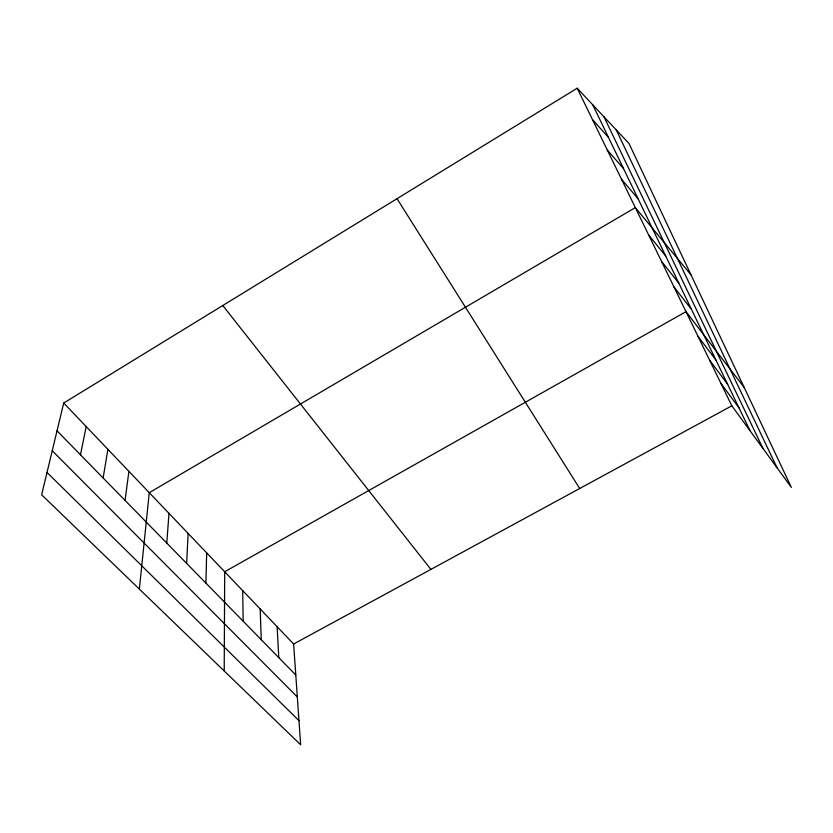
<?xml version="1.0" encoding="UTF-8"?>
<svg xmlns="http://www.w3.org/2000/svg" width="833" height="833" viewBox="0 0 833 833"><rect width="100%" height="100%" fill="white"/><g stroke="black" fill="none" stroke-linecap="round" stroke-linejoin="round"><path stroke-width="1.25" d="M224.212 670.992L224.691 571.761L686.007 311.677L744.119 387.355M205.886 583.069L206.688 552.883M186.634 563.379L188.133 533.432M166.767 543.064L168.995 513.378M139.371 589.118L149.263 492.699L635.34 207.604L691.036 274.921M125.054 500.404L128.907 471.353M103.146 477.996L107.884 449.32M80.489 454.818L86.163 426.558M63.725 403.026L41.65 494.792L300.651 744.775L293.622 644.013L63.725 403.026L577.207 88.225L628.977 143.484L791.35 487.378L731.843 405.806L577.207 88.225M293.622 644.013L731.843 405.806M47.023 472.457L298.974 720.66M52.24 450.747L297.319 696.971M57.029 430.828L295.788 675.022M592.523 119.692L608.444 137.341M607.309 150.034L623.563 168.662M621.564 179.324L638.13 198.848M648.647 234.937L665.734 256.043M661.517 261.364L678.822 283.168M222.775 305.513L430.9 569.387M673.959 286.937L691.463 309.366M698.023 336.355L715.859 359.929M709.664 360.252L727.636 384.315M720.93 383.388L739.027 407.92M397.029 198.691L579.706 488.502M592.752 104.812L750.044 430.755M603.956 116.776L762.986 448.498M616.243 129.896L777.012 467.719M277.139 626.739L278.784 657.622M260.177 608.954L261.25 639.702M242.705 590.639L243.184 621.22"/></g></svg>
